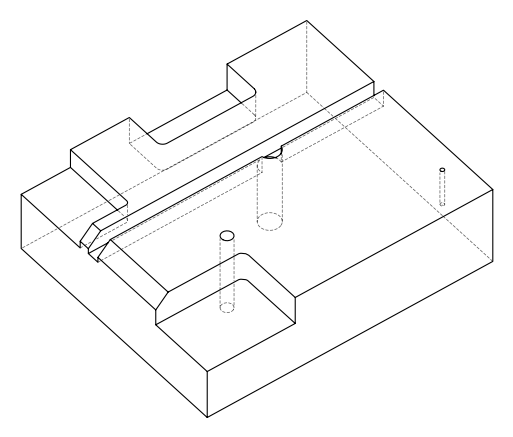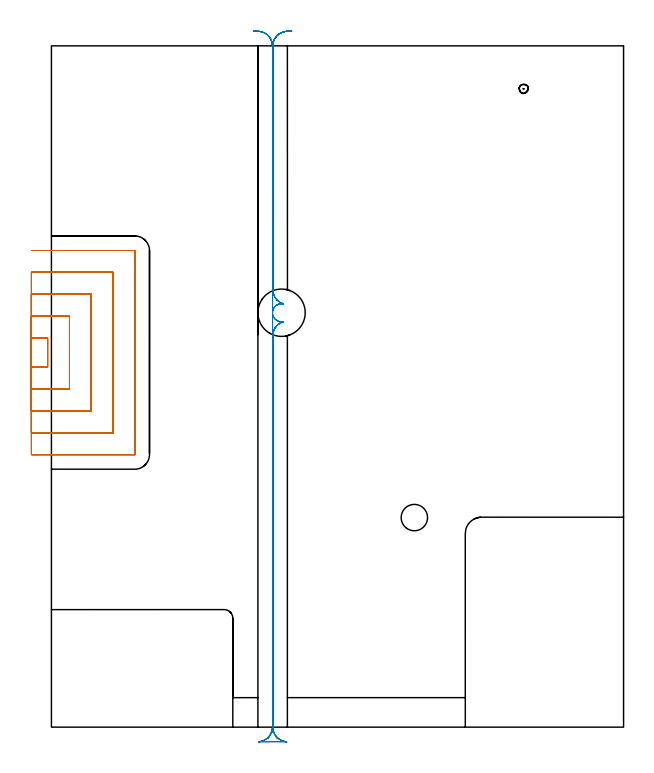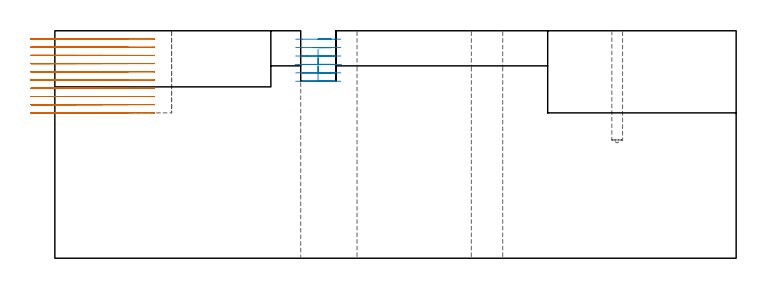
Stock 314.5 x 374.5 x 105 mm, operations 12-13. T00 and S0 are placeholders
(PLAN: 13 operations, 9 tool changes, 98.9 min)
(1 SPOT_DRILL | STEP1HOLE | NXT0321_9005460120000 | 0.03 min | 31 mm3)
(2 SPOT_DRILL_1 | STEP1POCKET | NXT0321_9005460120000 | 0.03 min | 29 mm3)
(3 DRILL_BLIND_HOLE_INTO_CENTER | STEP1HOLE | UGT0301_445 | 0.04 min | 123 mm3)
(4 GUN_DRILL_THROUGH_HOLE | STEP1HOLE | UGT0307_001 | 0.5 min | 1904 mm3)
(5 SPADE_DRILL_TO_ENLARGE_THROUGH_HOLE | STEP1HOLE | UGT0306_005 | 0.45 min | 15272 mm3)
(6 INDEXABLE_INSERT_DRILL_THROUGH_HOLE_FROM_SOLID | STEP1HOLE_1 | NXT0302_023 | 0.44 min | 55703 mm3)
(7 DRILL_BLIND_HOLE_INTO_CENTER_1 | STEP1POCKET | UGT0301_445 | 0.22 min | 990 mm3)
(8 AREA_MILL | FG_CHAMFER_SURFACE | UGT0205_001 | 0.94 min | 3754 mm3)
(9 AREA_MILL_1 | FG_CHAMFER_SURFACE_1 | UGT0205_001 | 5 min | 14584 mm3)
(10 MILL_CORNER_NOTCH_RECTANGULAR | CORNER_NOTCH_RECTANGULAR | NXT0201_012 | Follow Part, ap 4, ae 75% | 22 min | 378920 mm3)
(11 MILL_CORNER_NOTCH_RECTANGULAR_1 | CORNER_NOTCH_RECTANGULAR_1 | NXT0201_009 | Follow Part, ap 2, ae 75% | 35 min | 165723 mm3)
(12 MILL_SLOT | SLOT_PARTIAL_RECTANGULAR | NXT0201_012 | Follow Part, ap 4, ae 75% | 23.93 min | 260869 mm3)
(13 MILL_RECTANGULAR_SLOT | SLOT_RECTANGULAR | NXT0201_012 | Follow Part, ap 4, ae 75% | 10.29 min | 131502 mm3)
(TOOL NXT0321_9005460120000 | NC Spot Drill, 142deg, 12mm, Carbide, Uncoated | D12 PA142 FL30 Z2)
(TOOL UGT0301_445 | Carbide Drill 5.0 mm | D5 PA118 FL52 Z2)
(TOOL UGT0307_001 | Gun Drill 5 mm | D5 PA130 FL24 Z1)
(TOOL UGT0306_005 | Spade Drill 14.5mm | D14.5 PA132 FL10 Z2)
(TOOL NXT0302_023 | Index. Insert Drill 26mm [880-D2600L32-05] | D26 PA176 FL130 Z2)
(TOOL UGT0205_001 | Chamfer Mill 20 x 3 x 45 deg. | D20 FL50 Z2)
(TOOL NXT0201_012 | ENDMILL 16mm [2P460-1600-NA 1630] | D16 FL38 Z6)
(TOOL NXT0201_009 | ENDMILL 8mm [2P460-0800-NA 1630] | D8 FL26 Z6)
(OP 12 MILL_SLOT)
G17 G21 G94 G90
T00 M6
G54
G17 G0 G90 X-11. Y197.8 S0 M3
G43 Z115. H1
Z101.21
G94 G1 X-8. F250.
X-2.1 F500.
Y214.
X-8.
X-11. F250.
Y185.8
X-8.
X9.9 F500.
Y226.
X-8.
X-11. F250.
Y173.8
X-8.
X21.9 F500.
Y238.
X-8.
X-11. F250.
Y161.8
X-8.
X33.9 F500.
Y250.
X-8.
X-11. F250.
Y149.8
X-8.
X45.8 F500.
X45.855 Y149.805
X45.895 Y149.845
X45.9 Y149.9
Y261.9
X45.895 Y261.955
X45.855 Y261.995
X45.8 Y262.
X-8.
X-11. F250.
G0 Y197.8 Z97.42
G1 X-8.
X-2.1 F500.
Y214.
X-8.
X-11. F250.
Y185.8
X-8.
X9.9 F500.
Y226.
X-8.
X-11. F250.
Y173.8
X-8.
X21.9 F500.
Y238.
X-8.
X-11. F250.
Y161.8
X-8.
X33.9 F500.
Y250.
X-8.
X-11. F250.
Y149.8
X-8.
X45.8 F500.
X45.855 Y149.805
X45.895 Y149.845
X45.9 Y149.9
Y261.9
X45.895 Y261.955
X45.855 Y261.995
X45.8 Y262.
X-8.
X-11. F250.
G0 Y197.8 Z93.63
G1 X-8.
X-2.1 F500.
Y214.
X-8.
X-11. F250.
Y185.8
X-8.
X9.9 F500.
Y226.
X-8.
X-11. F250.
Y173.8
X-8.
X21.9 F500.
Y238.
X-8.
X-11. F250.
Y161.8
X-8.
X33.9 F500.
Y250.
X-8.
X-11. F250.
Y149.8
X-8.
X45.8 F500.
X45.855 Y149.805
X45.895 Y149.845
X45.9 Y149.9
Y261.9
X45.895 Y261.955
X45.855 Y261.995
X45.8 Y262.
X-8.
X-11. F250.
G0 Y197.8 Z89.84
G1 X-8.
X-2.1 F500.
Y214.
X-8.
X-11. F250.
Y185.8
X-8.
X9.9 F500.
Y226.
X-8.
X-11. F250.
Y173.8
X-8.
X21.9 F500.
Y238.
X-8.
X-11. F250.
Y161.8
X-8.
X33.9 F500.
Y250.
X-8.
X-11. F250.
Y149.8
X-8.
X45.8 F500.
X45.855 Y149.805
X45.895 Y149.845
X45.9 Y149.9
Y261.9
X45.895 Y261.955
X45.855 Y261.995
X45.8 Y262.
X-8.
X-11. F250.
G0 Y197.8 Z86.05
G1 X-8.
X-2.1 F500.
Y214.
X-8.
X-11. F250.
Y185.8
X-8.
X9.9 F500.
Y226.
X-8.
X-11. F250.
Y173.8
X-8.
X21.9 F500.
Y238.
X-8.
X-11. F250.
Y161.8
X-8.
X33.9 F500.
Y250.
X-8.
X-11. F250.
Y149.8
X-8.
X45.8 F500.
X45.855 Y149.805
X45.895 Y149.845
X45.9 Y149.9
Y261.9
X45.895 Y261.955
X45.855 Y261.995
X45.8 Y262.
X-8.
X-11. F250.
G0 Y197.8 Z82.26
G1 X-8.
X-2.1 F500.
Y214.
X-8.
X-11. F250.
Y185.8
X-8.
X9.9 F500.
Y226.
X-8.
X-11. F250.
Y173.8
X-8.
X21.9 F500.
Y238.
X-8.
X-11. F250.
Y161.8
X-8.
X33.9 F500.
Y250.
X-8.
X-11. F250.
Y149.8
X-8.
X45.8 F500.
X45.855 Y149.805
X45.895 Y149.845
X45.9 Y149.9
Y261.9
X45.895 Y261.955
X45.855 Y261.995
X45.8 Y262.
X-8.
X-11. F250.
G0 Y197.8 Z78.47
G1 X-8.
X-2.1 F500.
Y214.
X-8.
X-11. F250.
Y185.8
X-8.
X9.9 F500.
Y226.
X-8.
X-11. F250.
Y173.8
X-8.
X21.9 F500.
Y238.
X-8.
X-11. F250.
Y161.8
X-8.
X33.9 F500.
Y250.
X-8.
X-11. F250.
Y149.8
X-8.
X45.8 F500.
X45.855 Y149.805
X45.895 Y149.845
X45.9 Y149.9
Y261.9
X45.895 Y261.955
X45.855 Y261.995
X45.8 Y262.
X-8.
X-11. F250.
G0 Y197.8 Z74.68
G1 X-8.
X-2.1 F500.
Y214.
X-8.
X-11. F250.
Y185.8
X-8.
X9.9 F500.
Y226.
X-8.
X-11. F250.
Y173.8
X-8.
X21.9 F500.
Y238.
X-8.
X-11. F250.
Y161.8
X-8.
X33.9 F500.
Y250.
X-8.
X-11. F250.
Y149.8
X-8.
X45.8 F500.
X45.855 Y149.805
X45.895 Y149.845
X45.9 Y149.9
Y261.9
X45.895 Y261.955
X45.855 Y261.995
X45.8 Y262.
X-8.
X-11. F250.
G0 Y197.8 Z70.89
G1 X-8.
X-2.1 F500.
Y214.
X-8.
X-11. F250.
Y185.8
X-8.
X9.9 F500.
Y226.
X-8.
X-11. F250.
Y173.8
X-8.
X21.9 F500.
Y238.
X-8.
X-11. F250.
Y161.8
X-8.
X33.9 F500.
Y250.
X-8.
X-11. F250.
Y149.8
X-8.
X45.8 F500.
X45.855 Y149.805
X45.895 Y149.845
X45.9 Y149.9
Y261.9
X45.895 Y261.955
X45.855 Y261.995
X45.8 Y262.
X-8.
X-11. F250.
G0 Y197.8 Z67.1
G1 X-8.
X-2.1 F500.
Y214.
X-8.
X-11. F250.
Y185.8
X-8.
X9.9 F500.
Y226.
X-8.
X-11. F250.
Y173.8
X-8.
X21.9 F500.
Y238.
X-8.
X-11. F250.
Y161.8
X-8.
X33.9 F500.
Y250.
X-8.
X-11. F250.
Y149.8
X-8.
X45.8 F500.
X45.855 Y149.805
X45.895 Y149.845
X45.9 Y149.9
Y261.9
X45.895 Y261.955
X45.855 Y261.995
X45.8 Y262.
X-8.
X-11. F250.
G0 Z115.
M5
M2
(OP 13 MILL_RECTANGULAR_SLOT)
G17 G21 G94 G90
T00 M6
G54
G17 G0 G90 X111.203 Y382.73 S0 M3
G43 Z115. H1
Z101.117
G94 G1 X114.192 Y382.47 F250.
G2 X121.5 Y374.5 R8. F500.
G1 Y228.116
X121.51
G2 X127.489 Y232.701 R5.
G1 X127.491 Y232.711
G2 X121.7 Y240.4 R8.
G1 Y374.5
G2 X129.008 Y382.47 R8.
G1 X131.997 Y382.73 F250.
G0 X111.203 Z97.233
G1 X114.192 Y382.47
G2 X121.5 Y374.5 R8. F500.
G1 Y228.116
X121.51
G2 X127.489 Y232.701 R5.
G1 X127.491 Y232.711
G2 X121.7 Y240.4 R8.
G1 Y374.5
G2 X129.008 Y382.47 R8.
G1 X131.997 Y382.73 F250.
G0 X111.203 Z93.35
G1 X114.192 Y382.47
G2 X121.5 Y374.5 R8. F500.
G1 Y228.116
X121.51
G2 X127.489 Y232.701 R5.
G1 X127.491 Y232.711
G2 X121.7 Y240.4 R8.
G1 Y374.5
G2 X129.008 Y382.47 R8.
G1 X131.997 Y382.73 F250.
G0 X110.904 Y382.64 Z89.467
G1 X113.9 Y382.49
G2 X121.5 Y374.5 R8. F500.
G1 Y228.116
X121.51
G2 X127.489 Y232.701 R5.
G1 X127.491 Y232.711
G2 X121.7 Y240.4 R8.
G1 Y374.5
G2 X129.3 Y382.49 R8.
G1 X132.296 Y382.64 F250.
G0 X111.203 Y382.73 Z85.583
G1 X114.192 Y382.47
G2 X121.5 Y374.5 R8. F500.
G1 Y228.116
X121.51
G2 X127.489 Y232.701 R5.
G1 X127.491 Y232.711
G2 X121.7 Y240.4 R8.
G1 Y374.5
G2 X129.008 Y382.47 R8.
G1 X131.997 Y382.73 F250.
G0 X111.203 Z81.7
G1 X114.192 Y382.47
G2 X121.5 Y374.5 R8. F500.
G1 Y228.116
X121.51
G2 X127.489 Y232.701 R5.
G1 X127.491 Y232.711
G2 X121.7 Y240.4 R8.
G1 Y374.5
G2 X129.008 Y382.47 R8.
G1 X131.997 Y382.73 F250.
G0 Z115.
X121.7 Y-2.79
Z101.117
G1 Y0.21
Y215.2 F500.
G2 X127.491 Y222.889 R8.
G1 X127.489 Y222.899
G2 X121.51 Y227.484 R5.
G1 X121.5
Y0.21
Y-2.79 F250.
G0 Z115.
X123.994 Y-6.359
Z97.233
G1 X122.606 Y-3.699
G2 X121.7 Y0. R8. F500.
G1 Y215.2
G2 X127.491 Y222.889 R8.
G1 X127.489 Y222.899
G2 X121.51 Y227.484 R5.
G1 X121.5
Y0.
G2 X120.594 Y-3.698 R8.
G1 X119.207 Y-6.358 F250.
G0 Z115.
X129.508 Y-8.542
Z93.35
G1 X126.723 Y-7.426
G2 X121.7 Y0. R8. F500.
G1 Y215.2
G2 X127.491 Y222.889 R8.
G1 X127.489 Y222.899
G2 X121.51 Y227.484 R5.
G1 X121.5
Y0.
G2 X116.47 Y-7.428 R8.
G1 X113.684 Y-8.542 F250.
G0 Z115.
X121.5 Y201.795
Z96.35
G1 Y227.484 Z89.467
Y0. F500.
G2 X114.457 Y-7.943 R8.
G1 X114.455 Y-7.972
G3 X115.117 Y-8. R8.
G1 X128.077
G3 X128.743 Y-7.972 R8.
G1 X128.74 Y-7.942
G2 X121.7 Y0. R8.
G1 Y215.2
G2 X127.491 Y222.889 R8.
G0 Z115.
X121.5 Y201.795
Z92.467
G1 Y227.484 Z85.583 F250.
Y0. F500.
G2 X114.192 Y-7.97 R8.
G1 Y-8.
X129.3 Y-7.99
G2 X121.7 Y0. R8.
G1 Y215.2
G2 X127.491 Y222.889 R8.
G0 Z115.
X121.5 Y201.795
Z88.583
G1 Y227.484 Z81.7 F250.
Y0. F500.
G2 X114.192 Y-7.97 R8.
G1 Y-8.
X129.3 Y-7.99
G2 X121.7 Y0. R8.
G1 Y215.2
G2 X127.491 Y222.889 R8.
G0 Z115.
M5
M2
